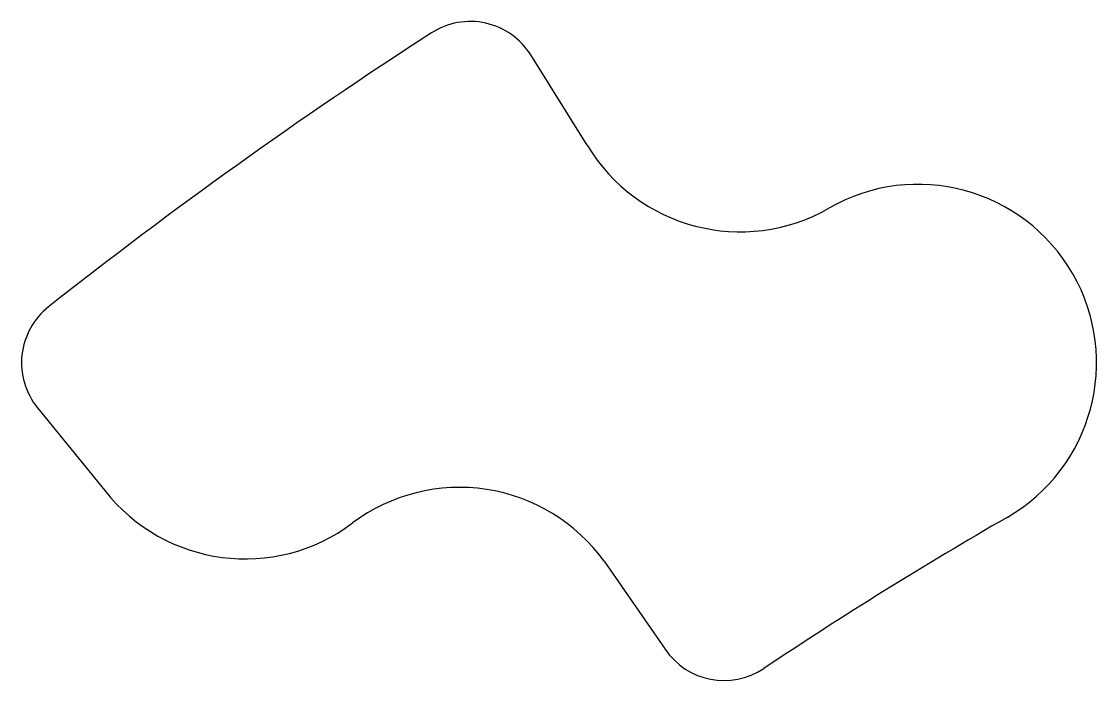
# Model space of a CAD drawing. Header units: millimetres. Extents: x -98.22 to -90.57, y 100.23 to 104.91.
import ezdxf

# ---------------------------------------------------------------- set-up
doc = ezdxf.new("R2010")
doc.units = ezdxf.units.MM
doc.layers.get('0').update_dxf_attribs({"true_color": 0xffffff})

msp = doc.modelspace()

# ---------------------------------------------------------------- linework, layer by layer
for p, q in [((-94.194, 104.0347), (-94.5961, 104.6767)), ((-98.1027, 102.1677), (-97.6248, 101.5798)), ((-94.0737, 101.0758), (-93.6403, 100.45))]:
    msp.add_line(p, q)
for centre, radius, start, end in [((-95.0262, 104.4074), 0.5075, 32.05684, 122.88664), ((-75.9986, 74.9802), 35.5504, 122.88664, 128.28216), ((-93.1064, 104.688), 1.2687, 210.99653, 299.81538), ((-91.8423, 102.4878), 1.2688, 299.94094, 119.9408), ((-97.7089, 102.4878), 0.5075, 128.28216, 219.11196), ((-96.6257, 102.3619), 1.2688, 218.05186, 306.99083), ((-95.1021, 100.3327), 1.2688, 35.85345, 126.81153), ((-75.9986, 74.9802), 30.4754, 119.94087, 123.76986), ((-93.2207, 100.7356), 0.5075, 214.23912, 303.76986)]:
    msp.add_arc(centre, radius, start, end)

doc.saveas('drawing.dxf')
